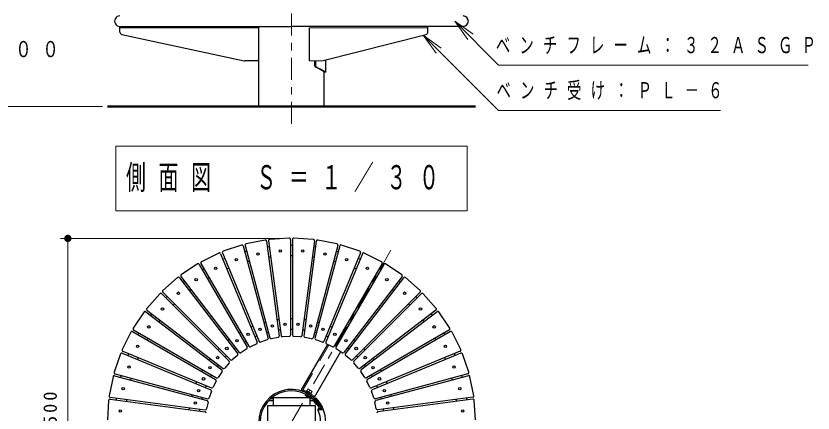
# Model space of a CAD drawing. Units: millimetres on the paper, scale 1:30. Extents: x 1315 to 1680, y -330 to -40.
# Drawn here: x 1442 to 1550.4, y -236.5 to -182.5 of the extents above; entities that cross this region are included whole.
import ezdxf

# ---------------------------------------------------------------- set-up
doc = ezdxf.new("R2010")
doc.units = ezdxf.units.MM
doc.linetypes.add('USER1', pattern=[4.5, 2.5, -2])
doc.linetypes.add('USER2', pattern=[6, 3, -1, 1, -1])
doc.layers.add('1_30', color=7, linetype='Continuous', lineweight=25)
doc.styles.add('ＭＳ ゴシック', font='')
doc.styles.get('ＭＳ ゴシック').set_extended_font_data('MS Gothic')

# ---------------------------------------------------------------- blocks, each defined once
blk = doc.blocks.new('filled_dot')
at = {"color": 0, "linetype": 'Continuous', "lineweight": -2, "const_width": 1.25}
blk.add_lwpolyline([(-0.625, 0, 1), (0.625, 0, 1)], format="xyb", close=True, dxfattribs=at)

msp = doc.modelspace()

# ---------------------------------------------------------------- linework, layer by layer
at = {"layer": '1_30', "linetype": 'USER2', "lineweight": 13}
msp.add_line((1479.466, -197.189), (1479.466, -78.937), dxfattribs=at)
at = {"layer": '1_30'}
for p, q in [((1456.133, -184.695), (1456.133, -183.92)), ((1475.01, -194.84), (1475.01, -183.925)), ((1481.937, -188.63), (1481.937, -184.13)), ((1498.007, -184.694), (1498.007, -183.92)), ((1456.396, -185.02), (1473.043, -188.623)), ((1483.605, -188.63), (1497.756, -185.017)), ((1475.01, -188.63), (1473.114, -188.63)), ((1483.923, -194.84), (1483.923, -190.144)), ((1475.891, -212.999), (1473.288, -213.516)), ((1476.088, -213.14), (1477.789, -226.057)), ((1476.353, -213.105), (1478.053, -226.022)), ((1479.155, -212.744), (1476.507, -212.917)), ((1479.333, -212.91), (1479.333, -225.938)), ((1479.6, -212.91), (1479.6, -225.938)), ((1482.426, -212.917), (1479.777, -212.744)), ((1482.58, -213.105), (1480.879, -226.022)), ((1482.844, -213.14), (1481.144, -226.057)), ((1485.645, -213.516), (1483.042, -212.999)), ((1472.687, -213.677), (1470.174, -214.53)), ((1472.902, -213.792), (1476.273, -226.376)), ((1473.159, -213.723), (1476.531, -226.307)), ((1485.774, -213.723), (1482.402, -226.307)), ((1486.031, -213.792), (1482.659, -226.376)), ((1488.759, -214.53), (1486.246, -213.677)), ((1469.599, -214.768), (1467.219, -215.942)), ((1469.827, -214.854), (1474.813, -226.89)), ((1470.073, -214.752), (1475.059, -226.788)), ((1488.859, -214.752), (1483.874, -226.788)), ((1489.106, -214.854), (1484.12, -226.89)), ((1491.714, -215.942), (1489.333, -214.768)), ((1466.681, -216.253), (1464.474, -217.728)), ((1466.918, -216.308), (1473.431, -227.591)), ((1467.148, -216.175), (1473.662, -227.457)), ((1491.784, -216.175), (1485.27, -227.457)), ((1492.015, -216.308), (1485.501, -227.591)), ((1494.459, -217.728), (1492.252, -216.253)), ((1463.981, -218.106), (1461.985, -219.856)), ((1464.223, -218.13), (1472.154, -228.466)), ((1464.434, -217.968), (1472.365, -228.303)), ((1494.498, -217.968), (1486.568, -228.303)), ((1494.71, -218.13), (1486.779, -228.466)), ((1496.948, -219.856), (1494.952, -218.106)), ((1461.546, -220.296), (1459.796, -222.291)), ((1461.789, -220.288), (1471.001, -229.5)), ((1461.977, -220.099), (1471.189, -229.311)), ((1496.956, -220.099), (1487.743, -229.311)), ((1497.144, -220.288), (1487.932, -229.5)), ((1499.137, -222.291), (1497.387, -220.296)), ((1459.417, -222.784), (1457.943, -224.991)), ((1459.657, -222.745), (1469.993, -230.675)), ((1459.819, -222.533), (1470.155, -230.464)), ((1499.113, -222.533), (1488.778, -230.464)), ((1499.276, -222.745), (1488.94, -230.675)), ((1500.99, -224.991), (1499.516, -222.784)), ((1457.998, -225.228), (1469.28, -231.742)), ((1500.935, -225.228), (1489.653, -231.742)), ((1457.632, -225.53), (1456.458, -227.91)), ((1457.865, -225.459), (1469.147, -231.973)), ((1477.656, -226.242), (1476.725, -226.427)), ((1479.177, -226.104), (1478.229, -226.166)), ((1480.703, -226.166), (1479.755, -226.104)), ((1482.208, -226.427), (1481.277, -226.242)), ((1501.068, -225.459), (1489.786, -231.973)), ((1502.475, -227.91), (1501.301, -225.53)), ((1474.732, -227.103), (1473.88, -227.523)), ((1476.166, -226.577), (1475.267, -226.882)), ((1484.383, -227.193), (1480.8, -233.401)), ((1483.666, -226.882), (1482.767, -226.577)), ((1485.052, -227.523), (1484.2, -227.103)), ((1456.22, -228.484), (1455.367, -230.997)), ((1456.442, -228.384), (1468.478, -233.369)), ((1456.544, -228.138), (1468.58, -233.123)), ((1473.38, -227.813), (1472.59, -228.34)), ((1486.118, -228.19), (1482.532, -234.401)), ((1486.343, -228.34), (1485.553, -227.813)), ((1502.389, -228.138), (1490.353, -233.123)), ((1502.491, -228.384), (1490.455, -233.369)), ((1503.566, -230.997), (1502.713, -228.484)), ((1471.008, -229.727), (1470.382, -230.442)), ((1472.131, -228.692), (1471.417, -229.319)), ((1487.516, -229.319), (1486.802, -228.692)), ((1488.551, -230.442), (1487.925, -229.727)), ((1455.206, -231.598), (1454.688, -234.201)), ((1455.412, -231.47), (1467.996, -234.841)), ((1455.481, -231.212), (1468.065, -234.584)), ((1470.03, -230.9), (1469.502, -231.69)), ((1489.431, -231.69), (1488.903, -230.9)), ((1503.451, -231.212), (1490.867, -234.584)), ((1503.52, -231.47), (1490.936, -234.841)), ((1504.245, -234.201), (1503.727, -231.598)), ((1469.213, -232.191), (1468.793, -233.043)), ((1490.14, -233.043), (1489.72, -232.191)), ((1468.572, -233.577), (1468.266, -234.476)), ((1482.532, -234.401), (1480.8, -233.401)), ((1481.661, -233.575), (1481.328, -234.152)), ((1482.008, -233.775), (1481.675, -234.352)), ((1490.666, -234.476), (1490.361, -233.577)), ((1454.607, -234.818), (1454.433, -237.466)), ((1454.795, -234.663), (1467.711, -236.364)), ((1454.83, -234.399), (1467.746, -236.099)), ((1468.117, -235.035), (1467.931, -235.967)), ((1476.373, -234.843), (1476.966, -234.843)), ((1476.688, -234.543), (1476.966, -234.543)), ((1481.675, -234.352), (1481.328, -234.152)), ((1481.966, -234.543), (1482.245, -234.543)), ((1481.966, -234.843), (1482.56, -234.843)), ((1491.001, -235.967), (1490.816, -235.035)), ((1504.103, -234.399), (1491.187, -236.099)), ((1504.138, -234.663), (1491.221, -236.364)), ((1504.499, -237.466), (1504.326, -234.818))]:
    msp.add_line(p, q, dxfattribs=at)
at = {"layer": '1_30', "color": 4}
for p, q in [((1456.133, -183.931), (1479.466, -183.931)), ((1502.8, -183.931), (1479.466, -183.931)), ((1484.133, -190.174), (1484.133, -188.495)), ((1482.646, -189.331), (1482.646, -188.63)), ((1482.764, -189.335), (1482.764, -188.63)), ((1484.133, -190.174), (1483.966, -190.174)), ((1482.733, -235.577), (1476.2, -235.577)), ((1476.2, -235.577), (1476.2, -239.977)), ((1482.733, -239.977), (1482.733, -235.577))]:
    msp.add_line(p, q, dxfattribs=at)
at = {"layer": '1_30', "lineweight": 13}
for p, q in [((1475.01, -184.13), (1456.133, -184.13)), ((1481.937, -184.13), (1498.007, -184.13)), ((1503.448, -185.713), (1501.68, -183.238)), ((1501.68, -183.238), (1504.155, -185.006)), ((1501.68, -183.238), (1503.801, -185.359)), ((1499.133, -187.592), (1497.365, -185.117)), ((1497.365, -185.117), (1499.84, -186.885)), ((1497.365, -185.117), (1499.486, -187.239)), ((1481.937, -188.63), (1483.605, -188.63)), ((1453.774, -194.84), (1439.92, -194.84)), ((1455.566, -200.246), (1455.566, -209.046)), ((1503.366, -200.246), (1455.566, -200.246)), ((1503.366, -209.046), (1503.366, -200.246)), ((1455.566, -209.046), (1503.366, -209.046)), ((1478.466, -212.777), (1448.055, -212.777)), ((1449.055, -262.777), (1449.055, -212.777))]:
    msp.add_line(p, q, dxfattribs=at)
at = {"layer": '1_30', "color": 131}
for p, q in [((1484.133, -190.174), (1484.133, -188.495)), ((1484.133, -190.174), (1484.133, -188.495)), ((1482.646, -189.331), (1482.646, -188.63)), ((1482.764, -189.335), (1482.764, -188.63)), ((1484.133, -190.174), (1483.966, -190.174))]:
    msp.add_line(p, q, dxfattribs=at)
at = {"layer": '1_30', "lineweight": 50}
msp.add_line((1504.466, -194.84), (1454.466, -194.84), dxfattribs=at)
at = {"layer": '1_30', "color": 190, "linetype": 'USER2', "lineweight": 13}
msp.add_line((1492.966, -214.394), (1479.466, -237.777), dxfattribs=at)
at = {"layer": '1_30', "linetype": 'USER1', "lineweight": 13}
for p, q in [((1484.563, -227.282), (1481.073, -233.327)), ((1482.632, -234.227), (1481.073, -233.327)), ((1481.506, -233.485), (1481.466, -233.554)), ((1482.164, -233.865), (1481.506, -233.485)), ((1481.68, -233.262), (1481.54, -233.505)), ((1482.269, -233.602), (1481.68, -233.262)), ((1481.975, -233.432), (1481.795, -233.744)), ((1482.164, -233.865), (1482.124, -233.934)), ((1482.269, -233.602), (1482.129, -233.845))]:
    msp.add_line(p, q, dxfattribs=at)
at = {"layer": '1_30', "color": 20}
for p, q in [((1476.966, -234.443), (1481.966, -234.443)), ((1476.966, -234.443), (1476.966, -235.577)), ((1481.966, -234.443), (1481.966, -235.577))]:
    msp.add_line(p, q, dxfattribs=at)
at = {"layer": '1_30', "color": 2}
for p, q in [((1482.529, -235.006), (1482.635, -234.925)), ((1482.789, -234.807), (1482.895, -234.726)), ((1482.822, -235.37), (1483.188, -235.09))]:
    msp.add_line(p, q, dxfattribs=at)
at = {"layer": '1_30', "color": 190}
for p, q in [((1482.646, -234.592), (1482.764, -234.474)), ((1482.754, -234.704), (1482.855, -234.715)), ((1483.178, -235.232), (1483.189, -235.131)), ((1483.582, -235.956), (1483.084, -235.982)), ((1483.084, -236.149), (1483.084, -235.982)), ((1483.827, -236.11), (1483.084, -236.149))]:
    msp.add_line(p, q, dxfattribs=at)
at = {"layer": '1_30', "color": 70}
msp.add_line((1482.849, -235.181), (1483.002, -235.064), dxfattribs=at)
at = {"layer": '1_30', "lineweight": 13}
for points in [[(1501.68, -183.238), (1507.626, -189.184), (1549.711, -189.184)], [(1497.365, -185.117), (1507.626, -195.378), (1537.796, -195.378)]]:
    msp.add_lwpolyline(points, dxfattribs=at)
at = {"layer": '1_30'}
for centre in [(1477.94, -214.494), (1480.992, -214.494), (1471.966, -215.682), (1474.914, -214.892), (1484.018, -214.892), (1486.967, -215.682), (1469.146, -216.85), (1489.786, -216.85), (1466.503, -218.376), (1492.43, -218.376), (1464.082, -220.234), (1494.851, -220.234), (1461.924, -222.392), (1497.009, -222.392), (1478.594, -224.472), (1480.338, -224.472), (1460.066, -224.814), (1475.181, -225.151), (1476.865, -224.7), (1482.068, -224.7), (1483.752, -225.151), (1498.867, -224.814), (1473.569, -225.819), (1485.364, -225.819), (1458.54, -227.457), (1470.675, -227.752), (1472.059, -226.691), (1486.874, -226.691), (1488.258, -227.752), (1500.393, -227.457), (1469.442, -228.986), (1489.491, -228.986), (1457.372, -230.277), (1468.38, -230.369), (1490.553, -230.369), (1501.561, -230.277), (1467.508, -231.88), (1491.425, -231.88), (1456.582, -233.225), (1466.841, -233.491), (1492.092, -233.491), (1502.351, -233.225), (1466.389, -235.176), (1492.543, -235.176), (1456.183, -236.251), (1502.75, -236.251)]:
    msp.add_circle(centre, 0.167, dxfattribs=at)
for centre, radius, start, end in [((1456.133, -183.22), 0.712, 89.42745, 270.04085), ((1502.8, -183.22), 0.712, 270, 89.42235), ((1456.466, -184.695), 0.333, 180, 257.82854), ((1497.674, -184.694), 0.333, 282.17146, 0), ((1473.114, -188.297), 0.333, 257.82854, 270), ((1475.923, -213.162), 0.167, 7.5, 101.25001), ((1476.518, -213.084), 0.167, 93.74999, 187.5), ((1479.166, -212.91), 0.167, 0, 93.75001), ((1479.766, -212.91), 0.167, 86.24999, 180), ((1482.415, -213.084), 0.167, 352.5, 86.25), ((1483.01, -213.162), 0.167, 78.74999, 172.5), ((1470.227, -214.688), 0.167, 108.74999, 202.5), ((1472.741, -213.835), 0.167, 15, 108.75), ((1479.199, -236.988), 23.211, 104.53634, 105.19459), ((1473.32, -213.68), 0.167, 101.24999, 195), ((1479.304, -236.959), 23.211, 97.03634, 97.69459), ((1479.412, -236.945), 23.211, 89.53634, 90.19459), ((1479.521, -236.945), 23.211, 82.03634, 82.69459), ((1479.629, -236.959), 23.211, 74.53634, 75.19459), ((1485.613, -213.68), 0.167, 345, 78.75), ((1486.192, -213.835), 0.167, 71.24999, 165), ((1488.705, -214.688), 0.167, 337.5, 71.25), ((1469.673, -214.918), 0.167, 22.5, 116.25), ((1479.098, -237.029), 23.211, 112.03634, 112.69459), ((1479.304, -236.959), 21.788, 97.00605, 97.7073), ((1479.412, -236.945), 21.788, 89.50605, 90.2073), ((1479.521, -236.945), 21.788, 82.00605, 82.7073), ((1479.734, -236.988), 23.211, 67.03634, 67.69459), ((1489.26, -214.918), 0.167, 63.74999, 157.5), ((1466.773, -216.392), 0.167, 30, 123.75), ((1467.293, -216.092), 0.167, 116.24999, 210), ((1479.199, -236.988), 21.788, 104.50605, 105.2073), ((1479.629, -236.959), 21.788, 74.50605, 75.2073), ((1491.64, -216.092), 0.167, 330, 63.75), ((1492.16, -216.392), 0.167, 56.24999, 150), ((1464.566, -217.866), 0.167, 123.74999, 217.5), ((1479.003, -237.084), 23.211, 119.53634, 120.19459), ((1479.098, -237.029), 21.788, 112.00605, 112.7073), ((1479.734, -236.988), 21.788, 67.00605, 67.7073), ((1479.835, -237.029), 23.211, 59.53634, 60.19459), ((1494.366, -217.866), 0.167, 322.5, 56.25), ((1464.09, -218.231), 0.167, 37.5, 131.25), ((1478.917, -237.15), 23.211, 127.03634, 127.69459), ((1479.003, -237.084), 21.788, 119.50605, 120.2073), ((1479.835, -237.029), 21.788, 59.50605, 60.2073), ((1479.929, -237.084), 23.211, 52.03634, 52.69459), ((1494.842, -218.231), 0.167, 48.74999, 142.5), ((1462.095, -219.981), 0.167, 131.25, 225), ((1478.917, -237.15), 21.788, 127.00605, 127.7073), ((1479.929, -237.084), 21.788, 52.00605, 52.7073), ((1496.838, -219.981), 0.167, 315, 48.75), ((1461.671, -220.406), 0.167, 45, 138.75), ((1478.84, -237.227), 23.211, 134.53634, 135.19459), ((1480.016, -237.15), 23.211, 44.53634, 45.19459), ((1497.262, -220.406), 0.167, 41.24999, 135), ((1478.84, -237.227), 21.788, 134.50605, 135.2073), ((1480.016, -237.15), 21.788, 44.50605, 45.2073), ((1459.556, -222.877), 0.167, 52.5, 146.25), ((1459.921, -222.401), 0.167, 138.75, 232.5), ((1478.773, -237.314), 23.211, 142.03634, 142.69459), ((1480.093, -237.227), 23.211, 37.03634, 37.69459), ((1499.012, -222.401), 0.167, 307.5, 41.25), ((1499.377, -222.877), 0.167, 33.74999, 127.5), ((1478.773, -237.314), 21.788, 142.00605, 142.7073), ((1479.734, -238.566), 14.878, 104.69643, 105.72337), ((1479.629, -238.594), 14.878, 97.19643, 98.22337), ((1479.521, -238.608), 14.878, 89.69643, 90.72337), ((1479.412, -238.608), 14.878, 82.19643, 83.22337), ((1479.304, -238.594), 14.878, 74.69643, 75.72337), ((1480.093, -237.227), 21.788, 37.00605, 37.7073), ((1457.781, -225.603), 0.167, 60, 153.75), ((1458.081, -225.084), 0.167, 146.25, 240), ((1479.835, -238.524), 14.878, 112.19643, 113.22337), ((1479.629, -238.594), 13.455, 97.16432, 98.29989), ((1479.521, -238.608), 13.455, 89.66432, 90.79989), ((1479.412, -238.608), 13.455, 82.16432, 83.29989), ((1479.199, -238.566), 14.878, 67.19643, 68.22337), ((1500.852, -225.084), 0.167, 300, 33.75), ((1501.152, -225.603), 0.167, 26.24999, 120), ((1478.719, -237.408), 23.211, 149.53634, 150.19459), ((1478.719, -237.408), 21.788, 149.50605, 150.2073), ((1479.929, -238.47), 14.878, 119.69643, 120.72337), ((1479.835, -238.524), 13.455, 112.16432, 113.29989), ((1479.734, -238.566), 13.455, 104.66432, 105.79989), ((1476.112, -226.419), 0.167, 288.75, 15), ((1476.692, -226.264), 0.167, 195, 281.25), ((1477.624, -226.078), 0.167, 281.25, 7.5), ((1478.219, -226), 0.167, 187.5, 273.75), ((1479.166, -225.938), 0.167, 273.75, 0), ((1479.766, -225.938), 0.167, 180, 266.25), ((1480.714, -226), 0.167, 266.25, 352.5), ((1481.309, -226.078), 0.167, 172.5, 258.75), ((1482.241, -226.264), 0.167, 258.75, 345), ((1479.304, -238.594), 13.455, 74.66432, 75.79989), ((1482.82, -226.419), 0.167, 165, 251.25), ((1479.199, -238.566), 13.455, 67.16432, 68.29989), ((1479.098, -238.524), 14.878, 59.69643, 60.72337), ((1480.159, -237.314), 21.788, 29.50605, 30.2073), ((1480.159, -237.314), 23.211, 29.53634, 30.19459), ((1480.016, -238.403), 14.878, 127.19643, 128.22337), ((1479.929, -238.47), 13.455, 119.66432, 120.79989), ((1473.287, -227.674), 0.167, 303.75, 30), ((1473.807, -227.374), 0.167, 210, 296.25), ((1474.659, -226.954), 0.167, 296.25, 22.5), ((1475.213, -226.724), 0.167, 202.5, 288.75), ((1483.72, -226.724), 0.167, 251.25, 337.5), ((1484.274, -226.954), 0.167, 157.5, 243.75), ((1485.126, -227.374), 0.167, 243.75, 330), ((1485.646, -227.674), 0.167, 150, 236.25), ((1479.098, -238.524), 13.455, 59.66432, 60.79989), ((1479.003, -238.47), 14.878, 52.19643, 53.22337), ((1456.378, -228.538), 0.167, 67.5, 161.25), ((1456.607, -227.984), 0.167, 153.75, 247.5), ((1478.677, -237.509), 23.211, 157.03634, 157.69459), ((1480.093, -238.326), 14.878, 134.69643, 135.72337), ((1480.016, -238.403), 13.455, 127.16432, 128.29989), ((1472.021, -228.567), 0.167, 311.25, 37.5), ((1472.497, -228.202), 0.167, 217.5, 303.75), ((1486.435, -228.202), 0.167, 236.25, 322.5), ((1486.911, -228.567), 0.167, 142.5, 228.75), ((1479.003, -238.47), 13.455, 52.16432, 53.29989), ((1478.917, -238.403), 14.878, 44.69643, 45.72337), ((1480.214, -237.408), 23.211, 22.03634, 22.69459), ((1502.325, -227.984), 0.167, 292.5, 26.25), ((1502.555, -228.538), 0.167, 18.74999, 112.5), ((1478.677, -237.509), 21.788, 157.00605, 157.7073), ((1480.159, -238.24), 14.878, 142.19643, 143.22337), ((1480.093, -238.326), 13.455, 134.66432, 135.79989), ((1470.883, -229.618), 0.167, 318.75, 45), ((1471.307, -229.193), 0.167, 225, 311.25), ((1487.626, -229.193), 0.167, 228.75, 315), ((1488.05, -229.618), 0.167, 135, 221.25), ((1478.917, -238.403), 13.455, 44.66432, 45.79989), ((1478.84, -238.326), 14.878, 37.19643, 38.22337), ((1480.214, -237.408), 21.788, 22.00605, 22.7073), ((1480.214, -238.145), 14.878, 149.69643, 150.72337), ((1480.159, -238.24), 13.455, 142.16432, 143.29989), ((1469.891, -230.808), 0.167, 326.25, 52.5), ((1470.257, -230.332), 0.167, 232.5, 318.75), ((1488.676, -230.332), 0.167, 221.25, 307.5), ((1489.041, -230.808), 0.167, 127.5, 213.75), ((1478.84, -238.326), 13.455, 37.16432, 38.29989), ((1478.773, -238.24), 14.878, 29.69643, 30.72337), ((1455.369, -231.631), 0.167, 75, 168.75), ((1455.525, -231.051), 0.167, 161.24999, 255), ((1478.649, -237.614), 23.211, 164.53634, 165.19459), ((1478.649, -237.614), 21.788, 164.50605, 165.2073), ((1480.214, -238.145), 13.455, 149.66432, 150.79989), ((1469.364, -231.598), 0.167, 240, 326.25), ((1489.569, -231.598), 0.167, 213.75, 300), ((1478.773, -238.24), 13.455, 29.66432, 30.79989), ((1480.255, -237.509), 21.788, 14.50605, 15.2073), ((1480.255, -237.509), 23.211, 14.53634, 15.19459), ((1503.408, -231.051), 0.167, 285, 18.75), ((1503.563, -231.631), 0.167, 11.25, 105), ((1480.255, -238.045), 14.878, 157.19643, 158.22337), ((1480.255, -238.045), 13.455, 157.16431, 158.29989), ((1469.064, -232.117), 0.167, 333.75, 60), ((1489.869, -232.117), 0.167, 120, 206.25), ((1478.719, -238.145), 13.455, 22.16432, 23.29989), ((1478.719, -238.145), 14.878, 22.19643, 23.22337), ((1480.284, -237.939), 14.878, 164.69643, 165.72337), ((1468.414, -233.523), 0.167, 341.25, 67.5), ((1468.643, -232.969), 0.167, 247.5, 333.75), ((1490.289, -232.969), 0.167, 206.25, 292.5), ((1490.519, -233.523), 0.167, 112.5, 198.75), ((1478.677, -238.045), 14.878, 14.69643, 15.72337), ((1454.773, -234.828), 0.167, 82.5, 176.25), ((1454.852, -234.234), 0.167, 168.74999, 262.5), ((1478.635, -237.722), 23.211, 172.03634, 172.69459), ((1478.635, -237.722), 21.788, 172.00605, 172.7073), ((1480.284, -237.939), 13.455, 164.66431, 165.79989), ((1467.953, -235.002), 0.167, 348.75, 75), ((1468.108, -234.423), 0.167, 255, 341.25), ((1490.824, -234.423), 0.167, 198.75, 285), ((1490.98, -235.002), 0.167, 105, 191.25), ((1478.677, -238.045), 13.455, 14.66432, 15.79989), ((1480.284, -237.614), 21.788, 7.00605, 7.7073), ((1480.284, -237.614), 23.211, 7.03634, 7.69459), ((1504.081, -234.234), 0.167, 277.5, 11.25), ((1504.16, -234.828), 0.167, 3.75, 97.5), ((1480.298, -237.831), 14.878, 172.19643, 173.22337), ((1480.298, -237.831), 13.455, 172.16431, 173.29989), ((1467.768, -235.934), 0.167, 262.5, 348.75), ((1491.165, -235.934), 0.167, 191.25, 277.5), ((1478.649, -237.939), 13.455, 7.16432, 8.29989), ((1478.649, -237.939), 14.878, 7.19643, 8.22337), ((1467.69, -236.529), 0.167, 356.25, 82.5), ((1491.243, -236.529), 0.167, 97.5, 183.75)]:
    msp.add_arc(centre, radius, start, end, dxfattribs=at)
at = {"layer": '1_30', "color": 4}
for centre, radius, start, end in [((1482.812, -189.331), 0.167, 180, 245.99765), ((1479.746, -196.219), 7.373, 55.07635, 65.99765), ((1482.93, -189.335), 0.167, 180, 244.40073), ((1476.384, -203), 14.985, 58.85933, 64.40073)]:
    msp.add_arc(centre, radius, start, end, dxfattribs=at)
at = {"layer": '1_30', "color": 131}
for centre, radius, start, end in [((1482.812, -189.331), 0.167, 180, 245.99765), ((1479.746, -196.219), 7.373, 55.07635, 65.99765), ((1482.93, -189.335), 0.167, 180, 244.40073), ((1476.384, -203), 14.985, 58.85933, 64.40073)]:
    msp.add_arc(centre, radius, start, end, dxfattribs=at)
at = {"layer": '1_30', "color": 70}
for radius, start in [(4.457, 24.07983), (4.263, 25.08481)]:
    msp.add_arc((1479.466, -237.777), radius, start, 180, dxfattribs=at)
at = {"layer": '1_30', "color": 2}
for radius, start, end in [(4.13, 35.64994, 42.12939), (4.59, 35.8354, 41.66458)]:
    msp.add_arc((1479.466, -237.777), radius, start, end, dxfattribs=at)
at = {"layer": '1_30', "color": 190}
for radius, start, end in [(4.5, 43.06188, 45.04621), (4.667, 0, 45.04455), (4.567, 35.4016, 42.0984), (3.967, 0, 24.22807), (4.5, 23.86731, 34.43812)]:
    msp.add_arc((1479.466, -237.777), radius, start, end, dxfattribs=at)

# ---------------------------------------------------------------- block references
at = {"layer": '1_30', "lineweight": 13, "xscale": 0.4, "yscale": 0.4, "rotation": 270}
msp.add_blockref('filled_dot', (1449.055, -212.777), dxfattribs=at)

# ---------------------------------------------------------------- texts
at = {"layer": '1_30', "attachment_point": 4, "style": 'ＭＳ ゴシック'}
for s, insert, char_height in [('\\T1.64;\\W0.65;ベンチフレーム：３２ＡＳＧＰ', (1507.262, -186.534), 2.199), ('\\T1.64;\\W0.75;ベースＰＬ－２２Ｘ４００Ｘ４００', (1390.244, -187.06), 2.199), ('\\T1.64;\\W0.65;ベンチ受け：ＰＬ－６', (1507.349, -192.728), 2.199), ('\\T1.64;\\W0.6;側面図\u3000Ｓ＝１／３０', (1456.966, -204.646), 3.299)]:
    msp.add_mtext(s, dxfattribs=dict(at, insert=insert, char_height=char_height))
at = {"layer": '1_30', "insert": (1448.055, -237.777), "char_height": 1.833, "attachment_point": 8, "rotation": 90, "style": 'ＭＳ ゴシック'}
msp.add_mtext('\\T1.33;φ1500', dxfattribs=at)

doc.saveas('drawing.dxf')
